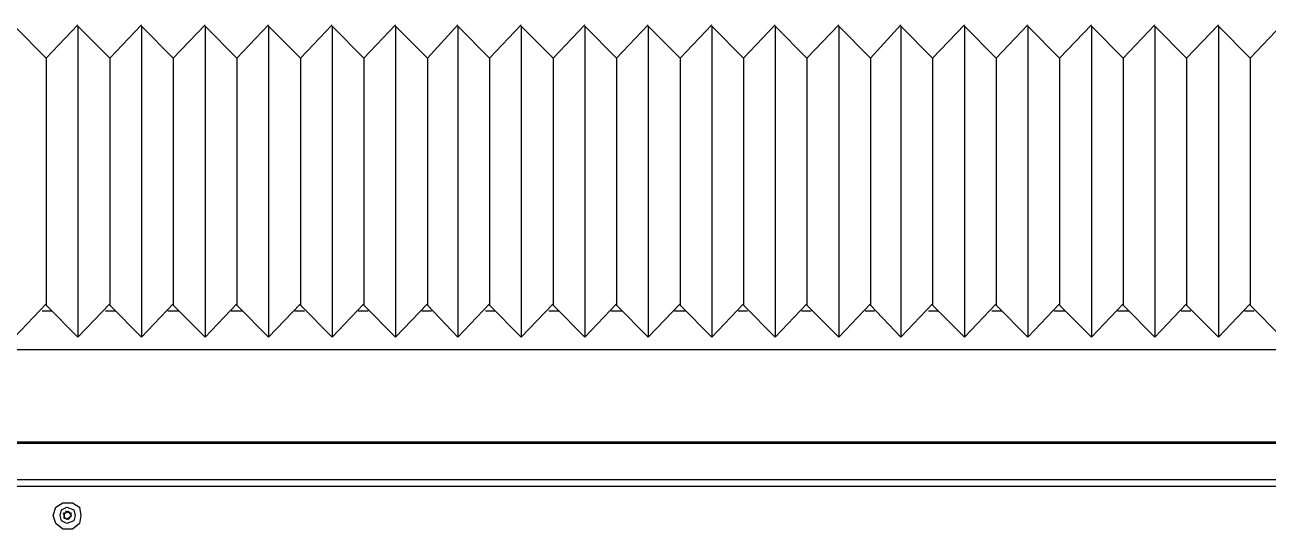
# Model space of a CAD drawing. Header units: inches. Extents: x 144 to 9879, y -166 to 6992.
# Drawn here: x 2398 to 3476, y 5555 to 5993 of the extents above; entities that cross this region are included whole.
import ezdxf

# ---------------------------------------------------------------- set-up
doc = ezdxf.new("R2010")
doc.units = ezdxf.units.IN
doc.header["$MEASUREMENT"] = 0

msp = doc.modelspace()

# ---------------------------------------------------------------- linework, layer by layer
at = {"color": 7}
for points in [[(2388.5, 5991.5), (2416.1, 5963.9)], [(2416.1, 5963.9), (2443.6, 5992.7)], [(2443.6, 5991.5), (2471.2, 5963.9)], [(2443.6, 5991.5), (2443.6, 5722)], [(2471.2, 5963.9), (2498.7, 5992.7)], [(2498.7, 5991.5), (2526.3, 5963.9)], [(2498.7, 5991.5), (2498.7, 5722)], [(2526.3, 5963.9), (2553.8, 5992.7)], [(2553.8, 5991.5), (2581.4, 5963.9)], [(2553.8, 5991.5), (2553.8, 5722)], [(2581.4, 5963.9), (2608.9, 5992.7)], [(2608.9, 5991.5), (2636.5, 5963.9)], [(2608.9, 5991.5), (2608.9, 5722)], [(2636.5, 5963.9), (2664, 5992.7)], [(2664, 5991.5), (2691.6, 5963.9)], [(2664, 5991.5), (2664, 5722)], [(2691.6, 5963.9), (2719.1, 5992.7)], [(2719.1, 5991.5), (2746.7, 5963.9)], [(2719.1, 5991.5), (2719.1, 5722)], [(2746.7, 5963.9), (2773, 5992.7)], [(2773, 5991.5), (2800.6, 5963.9)], [(2773, 5991.5), (2773, 5722)], [(2800.6, 5963.9), (2828.1, 5992.7)], [(2828.1, 5991.5), (2855.7, 5963.9)], [(2828.1, 5991.5), (2828.1, 5722)], [(2855.7, 5963.9), (2883.2, 5992.7)], [(2883.2, 5991.5), (2910.8, 5963.9)], [(2883.2, 5991.5), (2883.2, 5722)], [(2910.8, 5963.9), (2938.3, 5992.7)], [(2938.3, 5991.5), (2965.9, 5963.9)], [(2938.3, 5991.5), (2938.3, 5722)], [(2965.9, 5963.9), (2993.4, 5992.7)], [(2993.4, 5991.5), (3020.9, 5963.9)], [(2993.4, 5991.5), (2993.4, 5722)], [(3020.9, 5963.9), (3048.5, 5992.7)], [(3048.5, 5991.5), (3076, 5963.9)], [(3048.5, 5991.5), (3048.5, 5722)], [(3076, 5963.9), (3103.6, 5992.7)], [(3103.6, 5991.5), (3131.1, 5963.9)], [(3103.6, 5991.5), (3103.6, 5722)], [(3131.1, 5963.9), (3157.5, 5992.7)], [(3157.5, 5991.5), (3185, 5963.9)], [(3157.5, 5991.5), (3157.5, 5722)], [(3185, 5963.9), (3212.6, 5992.7)], [(3212.6, 5991.5), (3240.1, 5963.9)], [(3212.6, 5991.5), (3212.6, 5722)], [(3240.1, 5963.9), (3267.7, 5992.7)], [(3267.7, 5991.5), (3295.2, 5963.9)], [(3267.7, 5991.5), (3267.7, 5722)], [(3295.2, 5963.9), (3322.8, 5992.7)], [(3322.8, 5991.5), (3350.3, 5963.9)], [(3322.8, 5991.5), (3322.8, 5722)], [(3350.3, 5963.9), (3377.9, 5992.7)], [(3377.9, 5991.5), (3405.4, 5963.9)], [(3377.9, 5991.5), (3377.9, 5722)], [(3405.4, 5963.9), (3433, 5992.7)], [(3433, 5991.5), (3460.5, 5963.9)], [(3433, 5991.5), (3433, 5722)], [(3460.5, 5963.9), (3488.1, 5992.7)], [(2416.1, 5963.9), (2416.1, 5749.5)], [(2471.2, 5963.9), (2471.2, 5749.5)], [(2526.3, 5963.9), (2526.3, 5749.5)], [(2581.4, 5963.9), (2581.4, 5749.5)], [(2636.5, 5963.9), (2636.5, 5749.5)], [(2691.6, 5963.9), (2691.6, 5749.5)], [(2746.7, 5963.9), (2746.7, 5749.5)], [(2800.6, 5963.9), (2800.6, 5749.5)], [(2855.7, 5963.9), (2855.7, 5749.5)], [(2910.8, 5963.9), (2910.8, 5749.5)], [(2965.9, 5963.9), (2965.9, 5749.5)], [(3020.9, 5963.9), (3020.9, 5749.5)], [(3076, 5963.9), (3076, 5749.5)], [(3131.1, 5963.9), (3131.1, 5749.5)], [(3185, 5963.9), (3185, 5749.5)], [(3240.1, 5963.9), (3240.1, 5749.5)], [(3295.2, 5963.9), (3295.2, 5749.5)], [(3350.3, 5963.9), (3350.3, 5749.5)], [(3405.4, 5963.9), (3405.4, 5749.5)], [(3460.5, 5963.9), (3460.5, 5749.5)], [(2388.5, 5722), (2416.1, 5750.7)], [(2416.1, 5749.5), (2443.6, 5722)], [(2443.6, 5722), (2471.2, 5750.7)], [(2471.2, 5749.5), (2498.7, 5722)], [(2498.7, 5722), (2526.3, 5750.7)], [(2526.3, 5749.5), (2553.8, 5722)], [(2553.8, 5722), (2581.4, 5750.7)], [(2581.4, 5749.5), (2608.9, 5722)], [(2608.9, 5722), (2636.5, 5750.7)], [(2636.5, 5749.5), (2664, 5722)], [(2664, 5722), (2691.6, 5750.7)], [(2691.6, 5749.5), (2719.1, 5722)], [(2719.1, 5722), (2746.7, 5750.7)], [(2746.7, 5749.5), (2773, 5722)], [(2773, 5722), (2800.6, 5750.7)], [(2800.6, 5749.5), (2828.1, 5722)], [(2828.1, 5722), (2855.7, 5750.7)], [(2855.7, 5749.5), (2883.2, 5722)], [(2883.2, 5722), (2910.8, 5750.7)], [(2910.8, 5749.5), (2938.3, 5722)], [(2938.3, 5722), (2965.9, 5750.7)], [(2965.9, 5749.5), (2993.4, 5722)], [(2993.4, 5722), (3020.9, 5750.7)], [(3020.9, 5749.5), (3048.5, 5722)], [(3048.5, 5722), (3076, 5750.7)], [(3076, 5749.5), (3103.6, 5722)], [(3103.6, 5722), (3131.1, 5750.7)], [(3131.1, 5749.5), (3157.5, 5722)], [(3157.5, 5722), (3185, 5750.7)], [(3185, 5749.5), (3212.6, 5722)], [(3212.6, 5722), (3240.1, 5750.7)], [(3240.1, 5749.5), (3267.7, 5722)], [(3267.7, 5722), (3295.2, 5750.7)], [(3295.2, 5749.5), (3322.8, 5722)], [(3322.8, 5722), (3350.3, 5750.7)], [(3350.3, 5749.5), (3377.9, 5722)], [(3377.9, 5722), (3405.4, 5750.7)], [(3405.4, 5749.5), (3433, 5722)], [(3433, 5722), (3460.5, 5750.7)], [(3460.5, 5749.5), (3488.1, 5722)], [(2412.5, 5744.7), (2420.9, 5744.7)], [(2467.6, 5744.7), (2476, 5744.7)], [(2521.5, 5744.7), (2531.1, 5744.7)], [(2576.6, 5744.7), (2586.2, 5744.7)], [(2631.7, 5744.7), (2640.1, 5744.7)], [(2686.8, 5744.7), (2695.2, 5744.7)], [(2741.9, 5744.7), (2750.3, 5744.7)], [(2797, 5744.7), (2805.4, 5744.7)], [(2852.1, 5744.7), (2860.4, 5744.7)], [(2906, 5744.7), (2915.5, 5744.7)], [(2961.1, 5744.7), (2970.6, 5744.7)], [(3016.2, 5744.7), (3024.5, 5744.7)], [(3071.3, 5744.7), (3079.6, 5744.7)], [(3126.4, 5744.7), (3134.7, 5744.7)], [(3181.4, 5744.7), (3189.8, 5744.7)], [(3236.5, 5744.7), (3244.9, 5744.7)], [(3290.4, 5744.7), (3300, 5744.7)], [(3345.5, 5744.7), (3355.1, 5744.7)], [(3400.6, 5744.7), (3409, 5744.7)], [(3455.7, 5744.7), (3464.1, 5744.7)], [(2355, 5711.2), (3744.4, 5711.2)], [(3726.4, 5630.9), (2353.8, 5630.9)], [(3726.4, 5629.7), (421.8, 5629.7)], [(2357.4, 5598.6), (3726.4, 5598.6)], [(2355, 5592.6), (4064.2, 5592.6)], [(2446, 5567.4), (2444.8, 5560.3), (2438.8, 5555.5), (2430.5, 5555.5), (2424.5, 5560.3), (2422.1, 5567.4), (2424.5, 5574.6), (2430.5, 5578.2), (2438.8, 5578.2), (2444.8, 5574.6), (2446, 5567.4)], [(2441.2, 5567.4), (2440, 5562.7), (2434, 5560.3), (2429.3, 5562.7), (2428.1, 5567.4), (2429.3, 5572.2), (2434, 5574.6), (2440, 5572.2), (2441.2, 5567.4)], [(2434, 5569.8), (2430.5, 5568.6)], [(2434, 5569.8), (2430.5, 5568.6)], [(2437.6, 5567.4), (2435.2, 5563.9), (2431.6, 5565.1), (2431.6, 5568.6), (2435.2, 5571), (2437.6, 5567.4)], [(2431.6, 5568.6), (2431.6, 5569.8)], [(2431.6, 5568.6), (2431.6, 5566.2)], [(2431.6, 5568.6), (2431.6, 5566.2)], [(2431.6, 5566.2), (2431.6, 5567.4)], [(2431.6, 5566.2), (2434, 5563.9)], [(2431.6, 5566.2), (2434, 5563.9)], [(2437.6, 5568.6), (2432.8, 5571)], [(2437.6, 5568.6), (2432.8, 5571)], [(2434, 5569.8), (2434, 5571)], [(2434, 5563.9), (2437.6, 5567.4)], [(2434, 5563.9), (2437.6, 5567.4)], [(2437.6, 5568.6), (2437.6, 5569.8)], [(2437.6, 5566.2), (2437.6, 5569.8)], [(2437.6, 5566.2), (2437.6, 5569.8)], [(2437.6, 5566.2), (2437.6, 5567.4)], [(2434, 5563.9), (2434, 5565.1)]]:
    msp.add_lwpolyline(points, dxfattribs=at)

doc.saveas('drawing.dxf')
